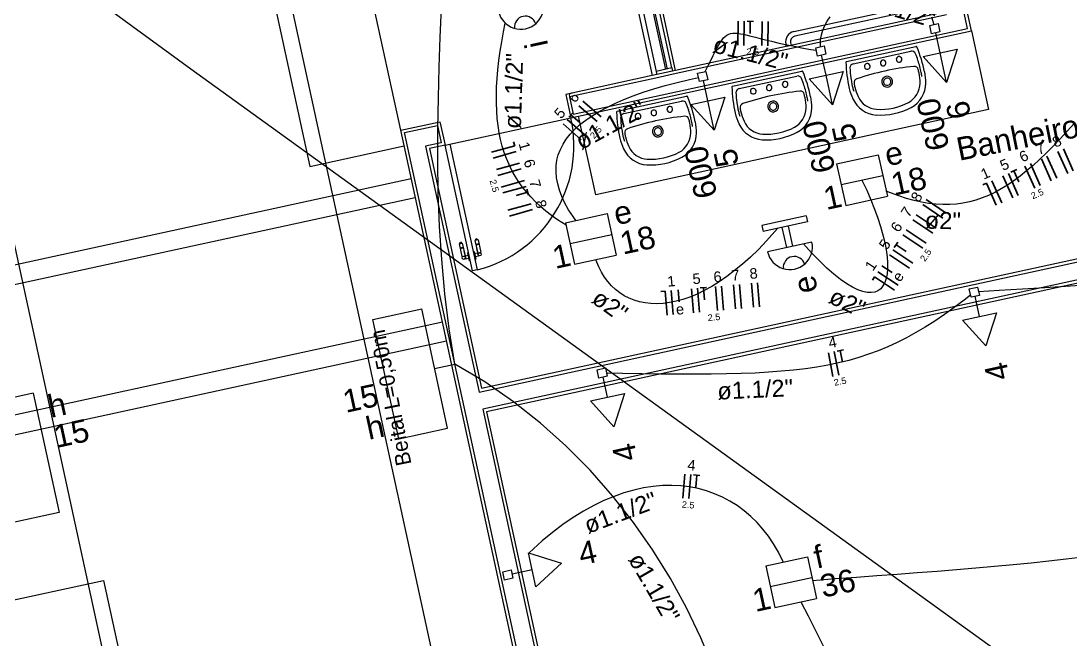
# Model space of a CAD drawing. Header units: millimetres. Extents: x -395 to 1008, y 9 to 692.
# Drawn here: x -38.91 to -32.38, y 46.47 to 50.31 of the extents above; entities that cross this region are included whole.
import ezdxf

# ---------------------------------------------------------------- set-up
doc = ezdxf.new("R2010")
doc.units = ezdxf.units.MM
doc.header["$LTSCALE"] = 0.1
doc.header["$MEASUREMENT"] = 0
for name, color, linetype, lineweight in [('.10 ultra fina', 240, 'Continuous', 5), ('.15', 150, 'Continuous', 15), ('.20', 130, 'Continuous', 5), ('.25', 70, 'Continuous', 5), ('.30', 50, 'Continuous', 5), ('.40 Interno parede', 27, 'Continuous', 5)]:
    doc.layers.add(name, color=color, linetype=linetype, lineweight=lineweight)
doc.styles.add('Arial', font='arial.ttf')
doc.styles.add('MicrosoftHimalaya', font='himalaya.ttf')

# ---------------------------------------------------------------- blocks, each defined once
blk = doc.blocks.new('eeetet')
at = {"layer": '.10 ultra fina', "color": 240, "lineweight": 5}
for p, q in [((653.9913, 119.6065), (657.9114, 101.5783)), ((652.0369, 119.1815), (655.957, 101.1533)), ((657.7908, 112.016), (658.2158, 110.0616)), ((657.8244, 112.0028), (658.2409, 110.0876)), ((657.883, 112.0156), (658.2995, 110.1003)), ((657.8928, 112.0177), (658.3093, 110.1024)), ((658.3386, 110.1088), (657.9221, 112.0241)), ((658.3624, 110.0935), (657.9374, 112.0479)), ((656.6523, 109.7217), (656.2274, 111.676)), ((655.6198, 111.6462), (656.0873, 109.4965)), ((660.1782, 110.3553), (659.9498, 111.4058)), ((660.202, 110.34), (659.9736, 111.3905)), ((660.0473, 110.4394), (658.3471, 110.0697)), ((660.0236, 110.4547), (658.3624, 110.0935)), ((659.0973, 110.3352), (659.7794, 110.4835)), ((659.7857, 110.4542), (659.1037, 110.3059)), ((657.7255, 109.822), (660.1782, 110.3553)), ((657.7102, 109.7982), (660.202, 110.34)), ((660.202, 110.34), (660.3082, 109.8514)), ((659.0508, 110.2432), (659.0476, 110.2579)), ((659.0801, 110.2496), (659.0508, 110.2432)), ((659.0769, 110.2642), (659.0801, 110.2496)), ((659.4252, 110.1496), (659.8561, 110.2433)), ((659.4663, 110.135), (659.8249, 110.213)), ((658.3624, 110.0935), (658.2158, 110.0616)), ((658.3386, 110.1088), (658.2409, 110.0876)), ((658.3386, 110.1088), (658.3428, 110.0893)), ((658.2158, 110.0616), (657.6784, 109.9448)), ((658.2396, 110.0464), (657.7021, 109.9295)), ((658.3471, 110.0697), (658.2396, 110.0464)), ((658.2409, 110.0876), (658.2451, 110.068)), ((658.7163, 109.9955), (659.1472, 110.0892)), ((658.7573, 109.9809), (659.1159, 110.0588)), ((657.6784, 109.9448), (657.7102, 109.7982)), ((657.7021, 109.9295), (657.7255, 109.822)), ((657.999, 109.8395), (658.4305, 109.9333)), ((658.0401, 109.8249), (658.3992, 109.903)), ((660.3082, 109.8514), (657.8653, 109.3203)), ((656.6523, 109.7217), (656.8966, 109.7748)), ((656.8966, 109.7748), (656.9285, 109.6282)), ((656.9285, 109.6282), (657.7102, 109.7982)), ((657.8653, 109.3203), (657.7591, 109.8088)), ((657.481, 105.9107), (656.6523, 109.7217)), ((656.6761, 109.7064), (656.8813, 109.751)), ((657.4963, 105.9345), (656.6761, 109.7064)), ((656.8813, 109.751), (656.9047, 109.6435)), ((656.9047, 109.6435), (656.807, 109.6223)), ((656.0873, 109.4965), (656.6736, 109.624)), ((656.807, 109.6223), (657.1395, 108.093)), ((656.9285, 109.6282), (656.8308, 109.607)), ((656.8308, 109.607), (657.1548, 108.1168)), ((656.9285, 109.6282), (656.9578, 109.6346)), ((657.0985, 108.8465), (656.9285, 109.6282)), ((656.9578, 109.6346), (657.1278, 108.8529)), ((657.1395, 108.093), (663.5106, 109.4784)), ((657.1548, 108.1168), (663.5064, 109.4979)), ((653.7863, 108.7833), (656.7178, 109.4207)), ((663.534, 109.3709), (657.1629, 107.9855)), ((663.5383, 109.3513), (657.1867, 107.9702)), ((653.8118, 108.666), (656.7433, 109.3035)), ((657.0159, 109.0143), (657.0355, 109.0185)), ((657.0159, 109.0143), (657.0329, 108.9361)), ((657.0212, 108.9899), (657.0408, 108.9941)), ((657.0223, 108.985), (657.0419, 108.9892)), ((657.0355, 109.0185), (657.0525, 108.9404)), ((657.1337, 109.0399), (657.1141, 109.0356)), ((657.1141, 109.0356), (657.1311, 108.9575)), ((657.139, 109.0155), (657.1195, 109.0112)), ((657.1401, 109.0106), (657.1205, 109.0063)), ((657.1248, 108.9868), (657.1311, 108.9575)), ((657.1337, 109.0399), (657.1507, 108.9617)), ((657.1443, 108.991), (657.1507, 108.9617)), ((657.0266, 108.9654), (657.0329, 108.9361)), ((657.0329, 108.9361), (657.0525, 108.9404)), ((657.0461, 108.9697), (657.0525, 108.9404)), ((657.0525, 108.9404), (657.071, 108.9444)), ((657.0525, 108.9404), (657.0567, 108.9208)), ((657.0567, 108.9208), (657.0753, 108.9249)), ((657.0737, 108.9603), (657.0679, 108.9591)), ((657.0679, 108.9591), (657.0785, 108.9102)), ((657.103, 108.9667), (657.1094, 108.9681)), ((657.1094, 108.9681), (657.12, 108.9192)), ((657.1311, 108.9575), (657.1126, 108.9534)), ((657.1137, 108.9179), (657.12, 108.9192)), ((657.1354, 108.9379), (657.1168, 108.9339)), ((657.1507, 108.9617), (657.1311, 108.9575)), ((657.1311, 108.9575), (657.1354, 108.9379)), ((657.0843, 108.9115), (657.0785, 108.9102)), ((657.1278, 108.8529), (657.0985, 108.8465)), ((653.9801, 107.8921), (656.9116, 108.5295)), ((654.0055, 107.7749), (656.937, 108.4123)), ((657.1629, 107.9855), (657.6038, 105.9579)), ((657.1867, 107.9702), (657.6276, 105.9426)), ((654.2188, 106.7943), (654.8051, 106.9218)), ((654.8051, 106.9218), (655.23, 104.9674))]:
    blk.add_line(p, q, dxfattribs=at)
for centre in [(657.0448, 108.9285), (657.143, 108.9498)]:
    blk.add_circle(centre, 0.01, dxfattribs=at)
for centre, radius, start, end in [((659.1111, 110.2717), 0.065, 102.26751, 192.26751), ((659.1111, 110.2717), 0.035, 102.26751, 192.26751), ((659.8572, 110.2384), 0.00506, 22.99566, 102.26468), ((659.1007, 109.9174), 0.827, 11.61699, 22.99849), ((659.7521, 110.1619), 0.0177, 102.26752, 282.26752), ((659.7521, 110.1619), 0.0177, 282.26752, 102.26752), ((659.8303, 110.1881), 0.0253, 22.48409, 102.26706), ((659.2205, 109.9357), 0.6853, 18.77227, 22.48455), ((659.4263, 110.1447), 0.00506, 102.27174, 181.52582), ((660.2469, 110.1666), 0.826, 181.5216, 192.9173), ((660.1312, 110.1338), 0.6853, 182.05018, 185.76246), ((659.4717, 110.1101), 0.0253, 102.26752, 182.05049), ((660.0081, 108.507), 1.6197, 95.81266, 108.72237), ((659.5542, 110.1188), 0.0177, 102.26752, 282.26752), ((659.5542, 110.1188), 0.0177, 282.26752, 102.26752), ((659.653, 110.1398), 0.0177, 102.26752, 282.26752), ((659.653, 110.1398), 0.0177, 282.26752, 102.26752), ((659.8468, 110.0934), 0.0253, 13.50015, 95.81266), ((659.2155, 109.9469), 0.6866, 11.14612, 17.7495), ((659.4652, 109.9987), 0.418, 10.78622, 13.88397), ((659.1214, 110.0339), 0.0253, 22.48409, 102.26706), ((658.5116, 109.7816), 0.6853, 18.77227, 22.48455), ((659.1483, 110.0843), 0.00506, 22.99566, 102.26468), ((658.3917, 109.7632), 0.827, 11.61699, 22.99849), ((660.1311, 110.146), 0.6866, 186.78564, 193.38902), ((659.4965, 110.0172), 0.0253, 108.72246, 191.03496), ((659.6778, 110.0234), 0.0339, 7.93893, 7.8682), ((659.6778, 110.0234), 0.0228, 102.26752, 282.26752), ((659.6778, 110.0234), 0.0228, 282.26752, 102.26752), ((659.5634, 110.0154), 0.3189, 359.95067, 11.1459), ((659.5634, 110.0154), 0.3323, 6.97495, 11.14582), ((659.5634, 110.0154), 0.3543, 359.95084, 11.14606), ((658.7173, 109.9906), 0.00506, 102.27174, 181.52582), ((659.5379, 110.0124), 0.826, 181.5216, 192.9173), ((658.7627, 109.9559), 0.0253, 102.26752, 182.05049), ((659.2991, 108.3528), 1.6197, 95.81266, 108.72237), ((658.8453, 109.9647), 0.0177, 102.26752, 282.26752), ((658.8453, 109.9647), 0.0177, 282.26752, 102.26752), ((658.9441, 109.9857), 0.0177, 102.26752, 282.26752), ((658.9441, 109.9857), 0.0177, 282.26752, 102.26752), ((659.0431, 110.0077), 0.0177, 102.26752, 282.26752), ((659.0431, 110.0077), 0.0177, 282.26752, 102.26752), ((659.1379, 109.9393), 0.0253, 13.50015, 95.81266), ((658.5066, 109.7928), 0.6866, 11.14612, 17.7495), ((659.7867, 110.064), 0.3543, 193.38859, 204.58383), ((659.7867, 110.064), 0.3323, 193.38921, 197.5601), ((659.8825, 110.0894), 0.418, 190.65073, 193.74848), ((659.7867, 110.064), 0.3189, 193.38909, 204.58433), ((659.7456, 110.0151), 0.1367, 298.16478, 359.95073), ((659.7456, 110.0151), 0.1721, 298.16475, 359.9507), ((658.4046, 109.8781), 0.0253, 22.48409, 102.26706), ((658.4315, 109.9284), 0.00506, 22.99566, 102.26468), ((657.6745, 109.6073), 0.827, 11.61699, 22.99849), ((659.4223, 109.9796), 0.6853, 182.05018, 185.76246), ((659.4222, 109.9919), 0.6866, 186.78564, 193.38902), ((658.9689, 109.8693), 0.0339, 7.93893, 7.8682), ((658.7563, 109.8445), 0.418, 10.78622, 13.88397), ((658.8545, 109.8613), 0.3189, 359.95067, 11.1459), ((658.8545, 109.8613), 0.3323, 6.97495, 11.14582), ((658.8545, 109.8613), 0.3543, 359.95084, 11.14606), ((659.621, 109.988), 0.1721, 204.58433, 266.37028), ((659.621, 109.988), 0.1367, 204.58429, 266.37025), ((658.0001, 109.8346), 0.00506, 102.27174, 181.52582), ((658.8207, 109.8565), 0.826, 181.5216, 192.9173), ((658.2268, 109.8297), 0.0177, 102.26752, 282.26752), ((658.2268, 109.8297), 0.0177, 282.26752, 102.26752), ((658.3259, 109.8518), 0.0177, 102.26752, 282.26752), ((658.3259, 109.8518), 0.0177, 282.26752, 102.26752), ((657.7948, 109.6257), 0.6853, 18.77227, 22.48455), ((657.7893, 109.6368), 0.6866, 11.14612, 17.7495), ((659.0777, 109.9098), 0.3323, 193.38921, 197.5601), ((658.7875, 109.8631), 0.0253, 108.72246, 191.03496), ((659.1735, 109.9353), 0.418, 190.65073, 193.74848), ((659.0777, 109.9098), 0.3189, 193.38909, 204.58433), ((658.9689, 109.8693), 0.0228, 102.26752, 282.26752), ((658.9689, 109.8693), 0.0228, 282.26752, 102.26752), ((659.0367, 109.861), 0.1367, 298.16478, 359.95073), ((659.0367, 109.861), 0.1721, 298.16475, 359.9507), ((659.6355, 110.2204), 0.4049, 266.37028, 298.16475), ((659.6355, 110.2204), 0.3695, 266.37028, 298.16475), ((656.935, 109.624), 0.7947, 284.04968, 12.67474), ((658.705, 109.8237), 0.6853, 182.05018, 185.76246), ((658.0455, 109.8), 0.0253, 102.26752, 182.05049), ((658.5819, 108.1969), 1.6197, 95.81266, 108.72237), ((658.128, 109.8087), 0.0177, 102.26752, 282.26752), ((658.128, 109.8087), 0.0177, 282.26752, 102.26752), ((658.4206, 109.7833), 0.0253, 13.50015, 95.81266), ((658.0395, 109.6887), 0.418, 10.78622, 13.88397), ((658.1372, 109.7053), 0.3189, 359.95067, 11.1459), ((658.1372, 109.7053), 0.3323, 6.97495, 11.14582), ((658.1372, 109.7053), 0.3543, 359.95084, 11.14606), ((659.0777, 109.9098), 0.3543, 193.38859, 204.58383), ((658.9121, 109.8339), 0.1367, 204.58429, 266.37025), ((658.7049, 109.8359), 0.6866, 186.78564, 193.38902), ((658.0703, 109.7071), 0.0253, 108.72246, 191.03496), ((658.4563, 109.7793), 0.418, 190.65073, 193.74848), ((658.2521, 109.7134), 0.0339, 7.93893, 7.8682), ((658.2521, 109.7134), 0.0228, 102.26752, 282.26752), ((658.2521, 109.7134), 0.0228, 282.26752, 102.26752), ((658.3194, 109.705), 0.1367, 298.16478, 359.95073), ((658.3194, 109.705), 0.1721, 298.16475, 359.9507), ((658.9121, 109.8339), 0.1721, 204.58433, 266.37028), ((658.9265, 110.0663), 0.4049, 266.37028, 298.16475), ((658.9265, 110.0663), 0.3695, 266.37028, 298.16475), ((658.3605, 109.7539), 0.3543, 193.38859, 204.58383), ((658.3605, 109.7539), 0.3323, 193.38921, 197.5601), ((658.3605, 109.7539), 0.3189, 193.38909, 204.58433), ((658.1948, 109.6779), 0.1721, 204.58433, 266.37028), ((658.1948, 109.6779), 0.1367, 204.58429, 266.37025), ((658.2093, 109.9103), 0.3695, 266.37028, 298.16475), ((658.2093, 109.9103), 0.4049, 266.37028, 298.16475), ((657.0257, 109.0164), 0.00749, 12.26752, 192.26752), ((657.1239, 109.0378), 0.00749, 12.26752, 192.26752)]:
    blk.add_arc(centre, radius, start, end, dxfattribs=at)
at = {"layer": '.10 ultra fina', "color": 240, "lineweight": 5, "attachment_point": 7, "line_spacing_factor": 0.9, "style": 'MicrosoftHimalaya'}
for s, insert, char_height, width, rotation in [('Banheiro Mas.', (660.1259, 109.5289), 0.143996, 1.577734, 11.26568), ('Beital L=0,50m', (656.7376, 107.6485), 0.095997, 1.104365, 101.26505)]:
    blk.add_mtext(s, dxfattribs=dict(at, insert=insert, char_height=char_height, width=width, rotation=rotation))

msp = doc.modelspace()

# ---------------------------------------------------------------- linework, layer by layer
at = {"layer": '.15', "color": 150, "lineweight": 15}
for p, q in [((-33.2572, 50.2871), (-33.2054, 50.2983)), ((-33.246, 50.2352), (-33.2572, 50.2871)), ((-33.2054, 50.2983), (-33.1942, 50.2465)), ((-33.1942, 50.2465), (-33.246, 50.2352)), ((-33.1929, 50.1158), (-33.2201, 50.2409)), ((-33.9666, 50.148), (-33.9148, 50.1592)), ((-33.9148, 50.1592), (-33.9036, 50.1074)), ((-33.9554, 50.0961), (-33.9666, 50.148)), ((-33.9036, 50.1074), (-33.9554, 50.0961)), ((-33.9023, 49.9767), (-33.9295, 50.1018)), ((-33.2986, 50.0928), (-33.0871, 50.1388)), ((-33.153, 49.9326), (-33.2986, 50.0928)), ((-33.153, 49.9326), (-33.1929, 50.1158)), ((-33.0871, 50.1388), (-33.153, 49.9326)), ((-34.7012, 49.9896), (-34.6494, 50.0009)), ((-34.6899, 49.9378), (-34.7012, 49.9896)), ((-34.6494, 50.0009), (-34.6381, 49.9491)), ((-34.008, 49.9537), (-33.7965, 49.9997)), ((-33.8624, 49.7935), (-34.008, 49.9537)), ((-33.8624, 49.7935), (-33.9023, 49.9767)), ((-33.7965, 49.9997), (-33.8624, 49.7935)), ((-34.6381, 49.9491), (-34.6899, 49.9378)), ((-34.6368, 49.8183), (-34.664, 49.9434)), ((-34.7426, 49.7953), (-34.5311, 49.8413)), ((-34.5311, 49.8413), (-34.597, 49.6351)), ((-34.597, 49.6351), (-34.7426, 49.7953)), ((-34.597, 49.6351), (-34.6368, 49.8183)), ((-33.8363, 49.4263), (-33.5773, 49.4826)), ((-33.5773, 49.4826), (-33.521, 49.2237)), ((-33.8363, 49.4263), (-33.7799, 49.1674)), ((-33.8081, 49.2968), (-33.5491, 49.3531)), ((-33.7799, 49.1674), (-33.521, 49.2237)), ((-35.5219, 49.0598), (-35.2629, 49.1161)), ((-35.2629, 49.1161), (-35.2066, 48.8572)), ((-35.5219, 49.0598), (-35.4656, 48.8008)), ((-34.0255, 49.1022), (-34.3015, 49.0422)), ((-34.3015, 49.0422), (-34.2934, 49.0047)), ((-34.0173, 49.0647), (-34.2934, 49.0047)), ((-34.1093, 48.9132), (-34.1366, 49.0388)), ((-34.0255, 49.1022), (-34.0173, 49.0647)), ((-35.4937, 48.9303), (-35.2348, 48.9866)), ((-34.1468, 48.9051), (-34.1741, 49.0306)), ((-33.99, 48.9392), (-34.2661, 48.8791)), ((-35.4656, 48.8008), (-35.2066, 48.8572)), ((-33.0117, 48.6482), (-32.9599, 48.6594)), ((-33.0004, 48.5963), (-33.0117, 48.6482)), ((-32.9599, 48.6594), (-32.9486, 48.6076)), ((-32.9486, 48.6076), (-33.0004, 48.5963)), ((-32.9473, 48.4769), (-32.9745, 48.602)), ((-36.7211, 48.4574), (-36.4169, 48.5236)), ((-36.2557, 47.7824), (-36.4169, 48.5236)), ((-36.5599, 47.7163), (-36.7211, 48.4574)), ((-33.0531, 48.4539), (-32.8415, 48.4999)), ((-32.9075, 48.2937), (-33.0531, 48.4539)), ((-32.8415, 48.4999), (-32.9075, 48.2937)), ((-36.3363, 48.153), (-36.2107, 48.1803)), ((-35.326, 48.1449), (-35.2742, 48.1562)), ((-35.3147, 48.0931), (-35.326, 48.1449)), ((-35.2742, 48.1562), (-35.2629, 48.1044)), ((-35.2629, 48.1044), (-35.3147, 48.0931)), ((-35.2616, 47.9737), (-35.2888, 48.0987)), ((-38.8321, 47.9984), (-39.1363, 47.9323)), ((-38.8321, 47.9984), (-38.6709, 47.2572)), ((-35.3674, 47.9507), (-35.1558, 47.9967)), ((-35.1558, 47.9967), (-35.2218, 47.7904)), ((-35.2218, 47.7904), (-35.3674, 47.9507)), ((-36.5599, 47.7163), (-36.2557, 47.7824)), ((-38.6709, 47.2572), (-38.9752, 47.1911)), ((-35.7526, 47.007), (-35.5464, 46.9411)), ((-35.7066, 46.7955), (-35.7526, 47.007)), ((-34.2775, 46.9256), (-34.0185, 46.9819)), ((-34.0185, 46.9819), (-33.9622, 46.7229)), ((-35.9122, 46.8887), (-35.8604, 46.8999)), ((-35.9009, 46.8369), (-35.9122, 46.8887)), ((-35.8604, 46.8999), (-35.8491, 46.8481)), ((-35.7296, 46.9012), (-35.8547, 46.874)), ((-35.5464, 46.9411), (-35.7066, 46.7955)), ((-34.2775, 46.9256), (-34.2212, 46.6666)), ((-35.8491, 46.8481), (-35.9009, 46.8369)), ((-34.2493, 46.7961), (-33.9904, 46.8524)), ((-34.2212, 46.6666), (-33.9622, 46.7229))]:
    msp.add_line(p, q, dxfattribs=at)
for centre, radius, start, end in [((-35.8003, 50.4041), 0.1412, 192.26733, 12.2677), ((-35.7726, 50.2766), 0.0678, 17.07301, 186.45074), ((-34.128, 48.9092), 0.1412, 192.26752, 12.26752), ((-34.1003, 48.7817), 0.0678, 17.07282, 186.45055)]:
    msp.add_arc(centre, radius, start, end, dxfattribs=at)
at = {"layer": '.20', "color": 130, "lineweight": 20}
for points in [[(-90.1619, 91.6953), (-88.231, 89.8625), (-86.1195, 87.913), (-83.803, 85.8319), (-81.2573, 83.6044), (-78.4581, 81.2157), (-75.3811, 78.651), (-72.0021, 75.8954), (-68.2968, 72.9341), (-64.2408, 69.7523), (-59.8099, 66.3352), (-54.9799, 62.668), (-49.7264, 58.7358), (-44.0251, 54.5238), (-37.8519, 50.0171), (-31.1824, 45.2011), (-23.9924, 40.0609)], [(-36.2107, 48.1803), (-36.2458, 48.4005), (-36.2728, 48.6171), (-36.2925, 48.8299), (-36.3059, 49.039), (-36.3138, 49.2443), (-36.3171, 49.4458), (-36.3166, 49.6435), (-36.3132, 49.8373), (-36.3078, 50.0272), (-36.3013, 50.2131), (-36.2945, 50.3951)], [(-35.5183, 49.0434), (-35.5714, 49.0778), (-35.6089, 49.1047), (-35.6443, 49.1324), (-35.6777, 49.1608), (-35.7091, 49.19), (-35.7384, 49.2201), (-35.7658, 49.251), (-35.7912, 49.2829), (-35.8146, 49.3158), (-35.8362, 49.3498), (-35.8558, 49.3847), (-35.8735, 49.4209), (-35.8894, 49.4581), (-35.9035, 49.4966), (-35.9157, 49.5363), (-35.9261, 49.5773), (-35.9348, 49.6196), (-35.9417, 49.6633), (-35.9469, 49.7085), (-35.9504, 49.755), (-35.9521, 49.8031), (-35.9522, 49.8528), (-35.9507, 49.904), (-35.9475, 49.9569), (-35.9428, 50.0114), (-35.9364, 50.0677), (-35.9285, 50.1258), (-35.919, 50.1856), (-35.908, 50.2473), (-35.8974, 50.3015)], [(-33.9373, 50.1543), (-33.9365, 50.1964), (-33.9312, 50.2278), (-33.9223, 50.2579), (-33.9101, 50.2867), (-33.8948, 50.314), (-33.8767, 50.3398)], [(-33.2467, 50.3402), (-33.2316, 50.2927)], [(-34.6539, 49.9999), (-34.6329, 50.0415), (-34.6176, 50.0721), (-34.6038, 50.0998), (-34.5912, 50.1245), (-34.5796, 50.1465), (-34.5689, 50.1658), (-34.5587, 50.1826), (-34.5488, 50.1969), (-34.5389, 50.2089), (-34.529, 50.2188), (-34.5186, 50.2265), (-34.5076, 50.2322), (-34.4958, 50.2361), (-34.4828, 50.2382), (-34.4686, 50.2387), (-34.4527, 50.2377), (-34.4351, 50.2353), (-34.4154, 50.2316), (-34.3935, 50.2267), (-34.369, 50.2207), (-34.3419, 50.2138), (-34.3117, 50.206), (-34.2783, 50.1976), (-34.2415, 50.1885), (-34.201, 50.1789), (-34.1566, 50.169), (-34.108, 50.1588), (-34.0551, 50.1484), (-33.9975, 50.138), (-33.9632, 50.1323)], [(-35.4582, 49.0736), (-35.4757, 49.098), (-35.5028, 49.1405), (-35.5259, 49.1821), (-35.545, 49.2228), (-35.56, 49.2625), (-35.5711, 49.3013), (-35.5782, 49.3393), (-35.5814, 49.3763), (-35.5805, 49.4124), (-35.5758, 49.4477), (-35.5671, 49.482), (-35.5544, 49.5155), (-35.5379, 49.548), (-35.5175, 49.5797), (-35.4932, 49.6105), (-35.465, 49.6405), (-35.4329, 49.6695), (-35.397, 49.6977), (-35.3573, 49.725), (-35.3137, 49.7515), (-35.2663, 49.7771), (-35.2151, 49.8018), (-35.1601, 49.8257), (-35.1013, 49.8488), (-35.0387, 49.871), (-34.9724, 49.8923), (-34.9023, 49.9128), (-34.8285, 49.9325), (-34.7509, 49.9513), (-34.6956, 49.9636)], [(-32.3566, 49.6795), (-32.402, 49.6291), (-32.4463, 49.5813), (-32.4897, 49.5361), (-32.5321, 49.4936), (-32.5738, 49.4537), (-32.6149, 49.4164), (-32.6553, 49.3818), (-32.6953, 49.3498), (-32.735, 49.3205), (-32.7743, 49.2938), (-32.8135, 49.2697), (-32.8527, 49.2483), (-32.8919, 49.2295), (-32.9312, 49.2134), (-32.9707, 49.1999), (-33.0106, 49.1891), (-33.051, 49.1809), (-33.0918, 49.1754), (-33.1334, 49.1725), (-33.1756, 49.1723), (-33.2187, 49.1747), (-33.2628, 49.1798), (-33.3079, 49.1876), (-33.3541, 49.198), (-33.4016, 49.211), (-33.4504, 49.2268), (-33.5007, 49.2452), (-33.5281, 49.2564)], [(-33.6786, 49.325), (-33.6495, 49.2628), (-33.6234, 49.2026), (-33.6003, 49.1445), (-33.5801, 49.0886), (-33.5628, 49.0351), (-33.5485, 48.9842), (-33.537, 48.936), (-33.5284, 48.8906), (-33.5227, 48.8482), (-33.5199, 48.809), (-33.5199, 48.7732), (-33.5228, 48.7408), (-33.5285, 48.712), (-33.537, 48.6871), (-33.5483, 48.6661), (-33.5623, 48.6491), (-33.5792, 48.6365), (-33.5988, 48.6282), (-33.6211, 48.6245), (-33.6462, 48.6255), (-33.674, 48.6314), (-33.7044, 48.6423), (-33.7376, 48.6584), (-33.7735, 48.6798), (-33.812, 48.7067), (-33.8532, 48.7393), (-33.897, 48.7776), (-33.9434, 48.8219), (-33.9925, 48.8723), (-34.0429, 48.9277)], [(-34.2037, 49.0242), (-34.2726, 48.9461), (-34.3228, 48.894), (-34.3726, 48.8459), (-34.4219, 48.8018), (-34.4707, 48.7615), (-34.5189, 48.725), (-34.5664, 48.6923), (-34.6133, 48.6632), (-34.6593, 48.6378), (-34.7045, 48.6159), (-34.7488, 48.5974), (-34.7921, 48.5824), (-34.8343, 48.5708), (-34.8755, 48.5624), (-34.9155, 48.5572), (-34.9542, 48.5552), (-34.9917, 48.5562), (-35.0277, 48.5603), (-35.0624, 48.5673), (-35.0955, 48.5772), (-35.1271, 48.5899), (-35.1571, 48.6054), (-35.1854, 48.6236), (-35.212, 48.6444), (-35.2367, 48.6677), (-35.2595, 48.6936), (-35.2804, 48.7218), (-35.2993, 48.7525), (-35.3161, 48.7854), (-35.3338, 48.8295)], [(-32.2902, 48.6716), (-32.4124, 48.6635), (-32.5422, 48.6552), (-32.6797, 48.6466), (-32.8256, 48.6375), (-32.9533, 48.6295)], [(-33.0033, 48.6097), (-33.0436, 48.5781), (-33.1055, 48.5316), (-33.1662, 48.4882), (-33.2259, 48.4478), (-33.2848, 48.4104), (-33.3432, 48.3757), (-33.4015, 48.3438), (-33.4598, 48.3144), (-33.5184, 48.2876), (-33.5776, 48.2632), (-33.6377, 48.2411), (-33.6989, 48.2212), (-33.7614, 48.2034), (-33.8256, 48.1877), (-33.8918, 48.1738), (-33.9601, 48.1617), (-34.0309, 48.1513), (-34.1044, 48.1425), (-34.1808, 48.1352), (-34.2605, 48.1293), (-34.3437, 48.1247), (-34.4307, 48.1213), (-34.5218, 48.119), (-34.6171, 48.1176), (-34.717, 48.1172), (-34.8218, 48.1175), (-34.9316, 48.1185), (-35.0468, 48.1201), (-35.1677, 48.1222), (-35.2672, 48.1241)], [(-34.6021, 46.2894), (-34.681, 46.4782), (-34.7704, 46.664), (-34.8702, 46.8461), (-34.9802, 47.0235), (-35.1003, 47.1956), (-35.2303, 47.3614), (-35.3701, 47.5202), (-35.5195, 47.6712), (-35.6785, 47.8135), (-35.8468, 47.9463), (-36.0242, 48.0689), (-36.2107, 48.1803)], [(-34.1681, 46.9494), (-34.1987, 47.0112), (-34.2282, 47.0616), (-34.2603, 47.1091), (-34.2947, 47.1535), (-34.3315, 47.1948), (-34.3704, 47.233), (-34.4115, 47.2679), (-34.4547, 47.2996), (-34.4997, 47.3279), (-34.5467, 47.3527), (-34.5954, 47.374), (-34.6457, 47.3918), (-34.6976, 47.4059), (-34.751, 47.4163), (-34.8058, 47.4229), (-34.8619, 47.4257), (-34.9192, 47.4245), (-34.9777, 47.4194), (-35.0371, 47.4102), (-35.0975, 47.3969), (-35.1587, 47.3794), (-35.2206, 47.3576), (-35.2832, 47.3315), (-35.3464, 47.301), (-35.41, 47.266), (-35.474, 47.2265), (-35.5383, 47.1824), (-35.6028, 47.1336), (-35.6674, 47.0801), (-35.7484, 47.0057)], [(-33.9866, 46.835), (-33.8429, 46.846), (-33.7137, 46.8557), (-33.5859, 46.8651), (-33.4596, 46.8744), (-33.3349, 46.8836), (-33.212, 46.8929), (-33.0909, 46.9024), (-32.9717, 46.9121), (-32.8545, 46.9222), (-32.7395, 46.9328), (-32.6266, 46.944), (-32.5162, 46.9558), (-32.4081, 46.9685), (-32.3026, 46.9821)], [(-34.0585, 46.702), (-34.0139, 46.6146), (-33.9803, 46.5488), (-33.9466, 46.4824), (-33.913, 46.4155)]]:
    msp.add_lwpolyline(points, dxfattribs=at)
at = {"layer": '.25', "color": 70, "lineweight": 25}
for p, q in [((-34.451, 50.1634), (-34.4486, 50.3134)), ((-34.4135, 50.1629), (-34.4112, 50.3128)), ((-34.3936, 50.3126), (-34.3537, 50.3119)), ((-34.3748, 50.2373), (-34.3737, 50.3122)), ((-34.301, 50.1611), (-34.2987, 50.3111)), ((-34.2635, 50.1605), (-34.2612, 50.3105)), ((-35.3261, 49.6892), (-35.4396, 49.7872)), ((-35.3016, 49.7175), (-35.4151, 49.8156)), ((-35.3997, 49.604), (-35.5131, 49.7021)), ((-35.5017, 49.7154), (-35.4755, 49.7456)), ((-35.4319, 49.6815), (-35.4886, 49.7305)), ((-35.4242, 49.5757), (-35.5377, 49.6738)), ((-35.8452, 49.5626), (-35.8384, 49.5385)), ((-35.9828, 49.498), (-35.8384, 49.5385)), ((-35.9727, 49.4619), (-35.8283, 49.5024)), ((-32.3988, 49.3664), (-32.4597, 49.5035)), ((-32.3645, 49.3817), (-32.4254, 49.5188)), ((-32.5016, 49.3208), (-32.5625, 49.4579)), ((-32.4673, 49.336), (-32.5282, 49.4731)), ((-35.9524, 49.3897), (-35.808, 49.4302)), ((-35.9423, 49.3536), (-35.7979, 49.3941)), ((-32.7072, 49.2295), (-32.7681, 49.3665)), ((-32.7521, 49.3737), (-32.7155, 49.3899)), ((-32.7034, 49.3132), (-32.7338, 49.3818)), ((-32.6044, 49.2751), (-32.6653, 49.4122)), ((-32.5701, 49.2903), (-32.631, 49.4274)), ((-35.922, 49.2814), (-35.7776, 49.3219)), ((-32.928, 49.2955), (-32.9052, 49.3057)), ((-32.8443, 49.1686), (-32.9052, 49.3057)), ((-32.81, 49.1838), (-32.8709, 49.3209)), ((-32.7415, 49.2142), (-32.8024, 49.3513)), ((-35.9118, 49.2453), (-35.7674, 49.2858)), ((-35.8295, 49.2294), (-35.7573, 49.2497)), ((-35.7627, 49.269), (-35.7519, 49.2305)), ((-35.8814, 49.137), (-35.737, 49.1775)), ((-33.1752, 49.0884), (-33.2999, 49.1719)), ((-33.1544, 49.1196), (-33.279, 49.203)), ((-35.8713, 49.1009), (-35.7269, 49.1414)), ((-33.217, 49.0261), (-33.3416, 49.1095)), ((-33.2378, 48.9949), (-33.3625, 49.0784)), ((-33.3004, 48.9015), (-33.425, 48.9849)), ((-33.2795, 48.9326), (-33.4042, 49.0161)), ((-33.4779, 48.906), (-33.4556, 48.9392)), ((-33.4044, 48.8809), (-33.4668, 48.9226)), ((-33.3838, 48.7768), (-33.5085, 48.8603)), ((-33.363, 48.808), (-33.4876, 48.8914)), ((-33.492, 48.7501), (-33.5543, 48.7918)), ((-33.6141, 48.7026), (-33.6001, 48.7234)), ((-33.4755, 48.6399), (-33.6001, 48.7234)), ((-33.4546, 48.6711), (-33.5793, 48.7545)), ((-34.7259, 48.4993), (-34.7396, 48.6487)), ((-34.6885, 48.5028), (-34.7023, 48.6521)), ((-34.6849, 48.6538), (-34.645, 48.6574)), ((-34.6581, 48.5809), (-34.6649, 48.6556)), ((-34.5765, 48.5131), (-34.5903, 48.6625)), ((-34.5392, 48.5165), (-34.5529, 48.6659)), ((-34.4645, 48.5234), (-34.4783, 48.6728)), ((-34.4271, 48.5269), (-34.4409, 48.6762)), ((-34.3525, 48.5337), (-34.3662, 48.6831)), ((-34.3151, 48.5372), (-34.3289, 48.6866)), ((-34.9286, 48.6313), (-34.9037, 48.6336)), ((-34.8899, 48.4842), (-34.9037, 48.6336)), ((-34.8526, 48.4877), (-34.8663, 48.637)), ((-34.8148, 48.5665), (-34.8217, 48.6411)), ((-33.8223, 48.1108), (-33.8508, 48.2581)), ((-33.8336, 48.2614), (-33.7943, 48.269)), ((-33.7997, 48.1916), (-33.814, 48.2652)), ((-33.8592, 48.1037), (-33.8876, 48.251)), ((-34.7935, 47.3466), (-34.7809, 47.4961)), ((-34.7561, 47.3434), (-34.7435, 47.4929)), ((-34.7261, 47.4914), (-34.6862, 47.4881)), ((-34.7124, 47.415), (-34.7061, 47.4898))]:
    msp.add_line(p, q, dxfattribs=at)

# ---------------------------------------------------------------- block references
at = {"layer": '.30'}
msp.add_blockref('eeetet', (-693.1998, -60.0867), dxfattribs=at)

# ---------------------------------------------------------------- texts
at = {"layer": '.40 Interno parede', "color": 27, "line_spacing_factor": 0.9, "style": 'Arial'}
for s, insert, char_height, width, attachment_point, rotation in [('ø1.1/2"', (-33.4661, 50.3344), 0.1059, 0.925083, 8, 343.85538), ('i', (-35.6339, 50.1842), 0.1412, 0.086646, 8, 102.26773), ('ø1.1/2"', (-34.386, 50.0608), 0.1059, 0.925083, 8, 345.79771), ('ø1.1/2"', (-35.7899, 49.8764), 0.1059, 0.925083, 8, 88.29328), ('2.5', (-34.3582, 50.1019), 0.04059, 0.152915, 8, 359.10179), ('6', (-35.4473, 49.8187), 0.0653, 0.100107, 8, 49.166), ('ø1.1/2"', (-35.216, 49.6206), 0.1059, 0.925083, 8, 28.7687), ('600', (-33.1667, 49.686), 0.1412, 0.650698, 8, 102.26773), ('5', (-35.5327, 49.7193), 0.0653, 0.100107, 8, 49.166), ('6', (-33.0081, 49.7753), 0.1412, 0.216899, 8, 102.26773), ('600', (-33.8758, 49.5467), 0.1412, 0.650698, 8, 102.26773), ('2.5', (-35.3176, 49.6074), 0.04059, 0.152915, 8, 49.166), ('5', (-33.7176, 49.6358), 0.1412, 0.216899, 8, 102.26773), ('8', (-32.4531, 49.5348), 0.0653, 0.100107, 8, 23.95012), ('1', (-35.8082, 49.5274), 0.0653, 0.100107, 8, 285.69443), ('600', (-34.6105, 49.3884), 0.1412, 0.650698, 8, 102.26773), ('5', (-34.4523, 49.4776), 0.1412, 0.216899, 8, 102.26773), ('e', (-33.5196, 49.4078), 0.1412, 0.216899, 7, 12.26751), ('6', (-32.6589, 49.4435), 0.0653, 0.100107, 8, 23.95012), ('7', (-32.5558, 49.4894), 0.0653, 0.100107, 8, 23.95012), ('6', (-35.7776, 49.4195), 0.0653, 0.100107, 8, 285.69443), ('5', (-32.7788, 49.3903), 0.0653, 0.100107, 8, 23.95012), ('18', (-33.4798, 49.225), 0.1412, 0.433799, 7, 12.26751), ('1', (-32.8987, 49.3371), 0.0653, 0.100107, 8, 23.95012), ('2.5', (-35.985, 49.2833), 0.04059, 0.152915, 8, 285.69443), ('7', (-35.7424, 49.293), 0.0653, 0.100107, 8, 285.69443), ('1', (-33.9005, 49.1382), 0.1412, 0.216899, 7, 12.26751), ('8', (-33.311, 49.2018), 0.0653, 0.100107, 8, 56.19619), ('2.5', (-32.58, 49.2202), 0.04059, 0.152915, 8, 23.95012), ('8', (-35.7068, 49.1667), 0.0653, 0.100107, 8, 285.69443), ('e', (-35.2052, 49.0413), 0.1412, 0.216899, 7, 12.26751), ('7', (-33.3736, 49.1084), 0.0653, 0.100107, 8, 56.19619), ('ø2"', (-33.1772, 49.0175), 0.1059, 0.441372, 8, 358.78666), ('18', (-35.1655, 48.8585), 0.1412, 0.433799, 7, 12.26751), ('6', (-33.4362, 49.015), 0.0653, 0.100107, 8, 56.19619), ('1', (-35.5861, 48.7717), 0.1412, 0.216899, 7, 12.26751), ('5', (-33.5092, 48.906), 0.0653, 0.100107, 8, 56.19619), ('2.5', (-33.2647, 48.8462), 0.04059, 0.152915, 8, 56.19619), ('8', (-34.3498, 48.7107), 0.0653, 0.100107, 8, 5.26681), ('1', (-33.5969, 48.7753), 0.0653, 0.100107, 8, 56.19619), ('1', (-34.8614, 48.6635), 0.0653, 0.100107, 8, 5.26681), ('5', (-34.7045, 48.6781), 0.0653, 0.100107, 8, 5.26681), ('6', (-34.574, 48.6901), 0.0653, 0.100107, 8, 5.26681), ('7', (-34.4622, 48.7006), 0.0653, 0.100107, 8, 5.26681), ('e', (-33.9616, 48.6894), 0.1412, 0.216899, 8, 102.26773), ('e', (-33.4269, 48.7064), 0.0653, 0.100107, 8, 56.19619), ('ø2"', (-35.2779, 48.5002), 0.1059, 0.441372, 8, 324.1972), ('ø2"', (-33.7937, 48.5135), 0.1059, 0.441372, 8, 334.05207), ('e', (-34.8075, 48.4884), 0.0653, 0.100107, 8, 5.26681), ('2.5', (-34.5972, 48.4507), 0.04059, 0.152915, 8, 5.26681), ('4', (-33.8559, 48.2836), 0.0653, 0.100107, 8, 10.93909), ('4', (-32.7709, 48.148), 0.1412, 0.216899, 8, 102.26773), ('ø1.1/2"', (-34.3405, 47.9673), 0.1059, 0.925083, 8, 2.71142), ('2.5', (-33.8108, 48.0517), 0.04059, 0.152915, 8, 10.93909), ('h', (-38.7233, 47.8449), 0.1412, 0.216899, 7, 12.26751), ('15', (-36.6747, 47.9209), 0.1412, 0.433799, 9, 12.26751), ('15', (-38.6873, 47.6557), 0.1412, 0.433799, 7, 12.26751), ('h', (-36.6387, 47.7318), 0.1412, 0.216899, 9, 12.26751), ('4', (-35.0853, 47.6447), 0.1412, 0.216899, 8, 102.26773), ('4', (-34.7413, 47.5191), 0.0653, 0.100107, 8, 355.18276), ('ø1.1/2"', (-35.1605, 47.2043), 0.1059, 0.925083, 8, 20.79886), ('2.5', (-34.7612, 47.2837), 0.04059, 0.152915, 8, 355.18276), ('4', (-35.3709, 46.9396), 0.1412, 0.216899, 8, 12.26751), ('f', (-33.9608, 46.9069), 0.1412, 0.108354, 7, 12.26751), ('ø1.1/2"', (-35.0187, 46.761), 0.1059, 0.925083, 8, 300.28194), ('36', (-33.921, 46.7242), 0.1412, 0.433799, 7, 12.26751), ('1', (-34.3418, 46.6378), 0.1412, 0.216899, 7, 12.26751)]:
    msp.add_mtext(s, dxfattribs=dict(at, insert=insert, char_height=char_height, width=width, attachment_point=attachment_point, rotation=rotation))

doc.saveas('drawing.dxf')
